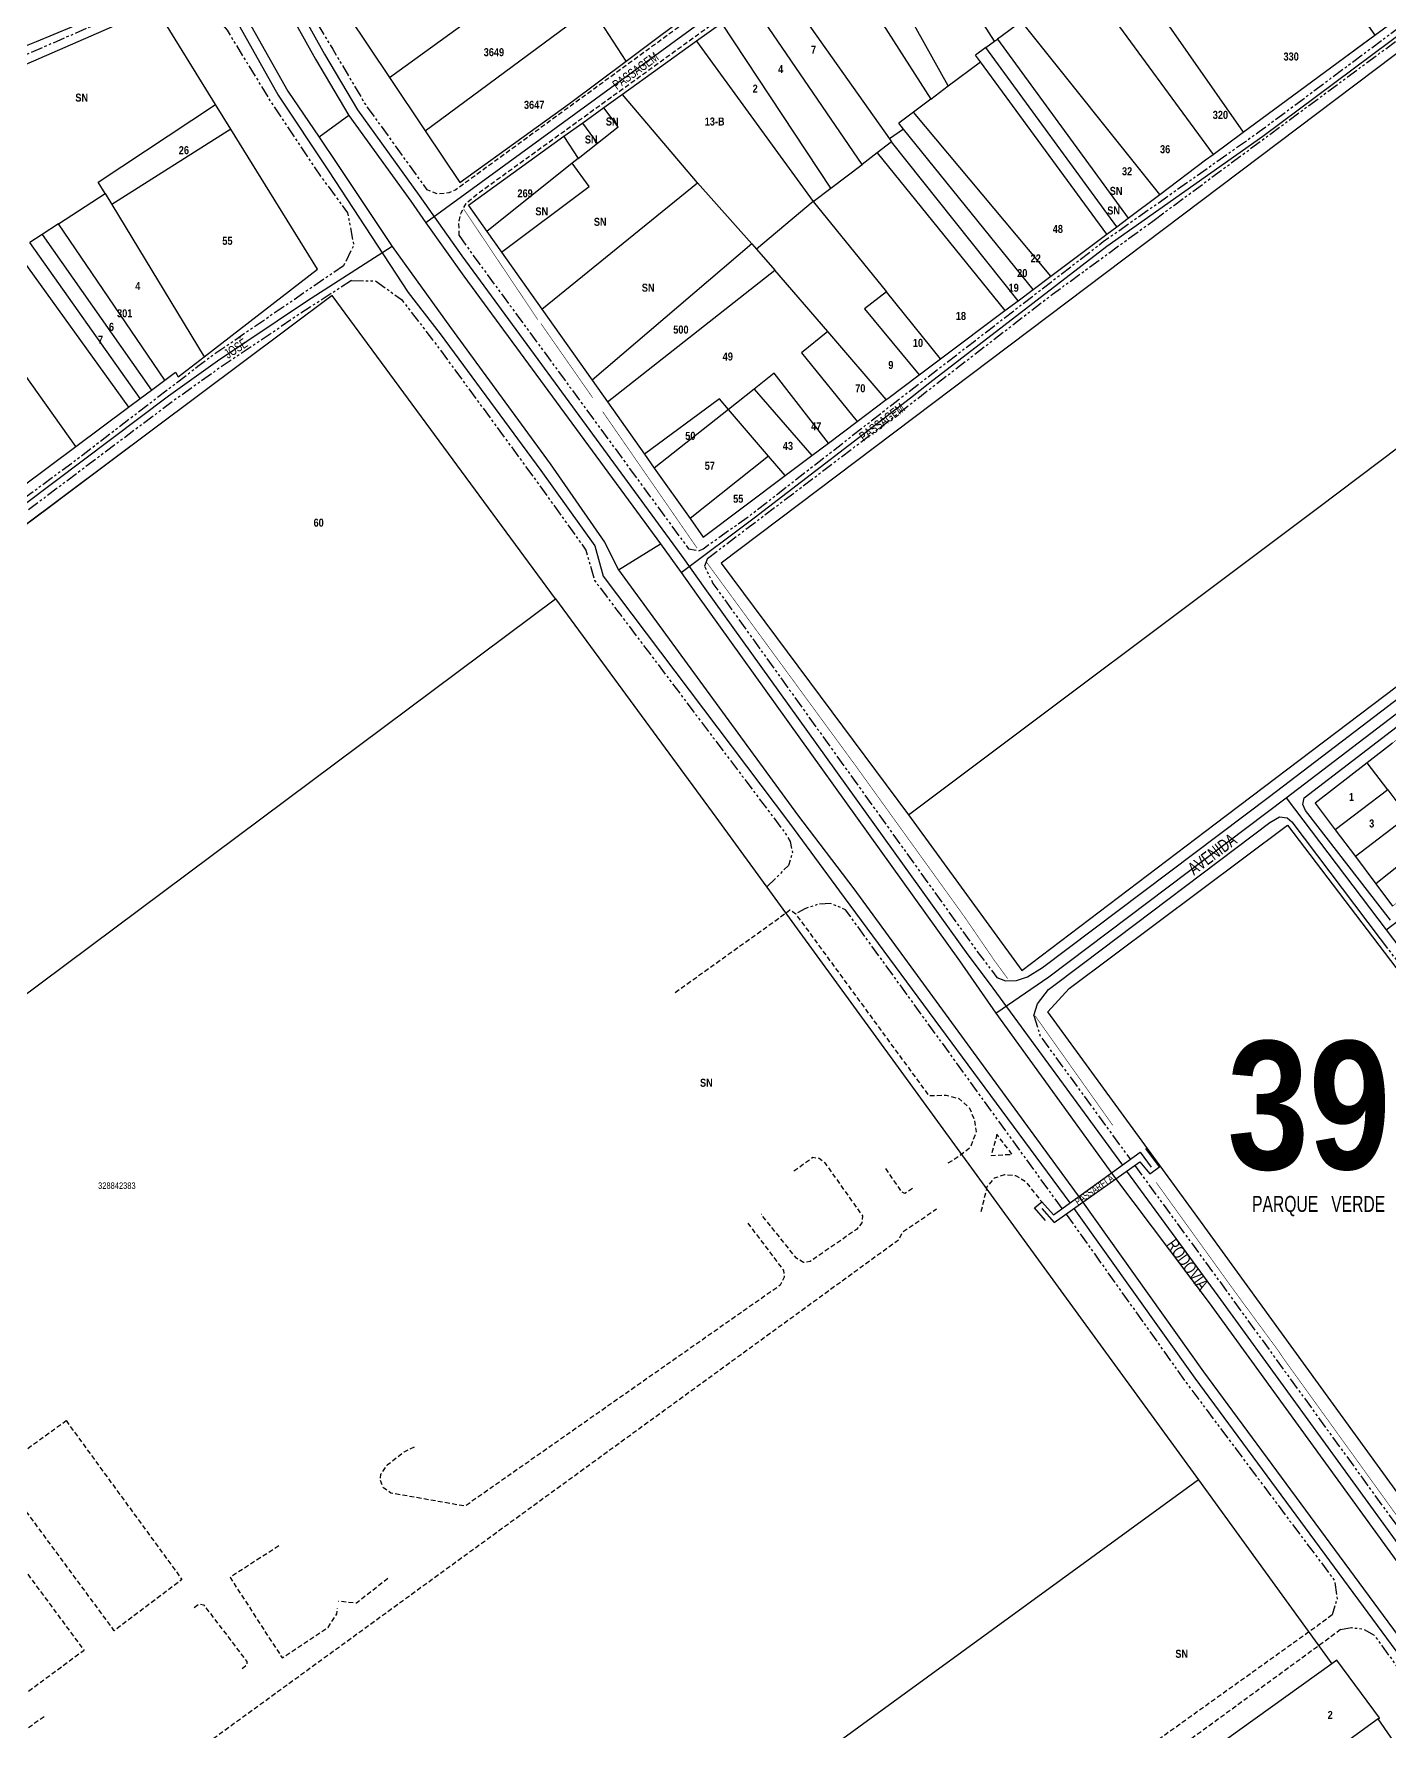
# Model space of a CAD drawing. Extents: x 204381 to 207261, y 4847713 to 4851061.
# Drawn here: x 205221 to 205645, y 4849243 to 4849773 of the extents above; entities that cross this region are included whole.
import ezdxf
from ezdxf.enums import TextEntityAlignment as Align

# ---------------------------------------------------------------- set-up
doc = ezdxf.new("R2010")
doc.units = 0
doc.header["$LTSCALE"] = 1.5
doc.header["$MEASUREMENT"] = 0
doc.linetypes.add('PHANTOMX2', pattern=[5, 2.5, -0.5, 0.5, -0.5, 0.5, -0.5])
doc.linetypes.add('TRACO_15', pattern=[3, 2, -1])
for name, color, linetype in [('CD-MALHA-LOTES', 40, 'CONTINUOUS'), ('CD_TXT_QUADRA', 7, 'CONTINUOUS'), ('HD-VALAS-DRENOS', 170, 'CONTINUOUS'), ('LM-TXT-LSF', 7, 'CONTINUOUS'), ('RU-QUADRAS', 210, 'CONTINUOUS'), ('SV-EIXO-ROD-ESTR', 7, 'CONTINUOUS'), ('SV-EIXO-RUA-N-PAV', 6, 'CONTINUOUS'), ('SV-EIXO-RUA-PAV', 20, 'CONTINUOUS'), ('SV-EST-MUNIC-PAV', 1, 'CONTINUOUS'), ('SV-PASSARELAS', 20, 'CONTINUOUS'), ('SV-RUA-NAO-PAV-S-GUIA-C-GUIA', 7, 'PHANTOMX2'), ('SV-RUA-PAVIM-S-GUIA-C-GUIA', 7, 'CONTINUOUS'), ('SV-TXT-MUNIC-PAV', 7, 'CONTINUOUS'), ('SV-TXT-PASSARELA', 7, 'CONTINUOUS'), ('SV-TXT-RUA-N-PAV-S-GUIA-C-GUIA', 7, 'CONTINUOUS'), ('SV-TXT-RUA-PAV-S-GUIA-C-GUIA', 7, 'CONTINUOUS'), ('Th_NmrPort', 7, 'CONTINUOUS')]:
    doc.layers.add(name, color=color, linetype=linetype)
doc.styles.add('ARIAL', font='ARIAL.TTF')
doc.styles.get("Standard").update_dxf_attribs({"font": 'swisscbo.ttf'})

msp = doc.modelspace()

# ---------------------------------------------------------------- linework, layer by layer
at = {"layer": 'CD-MALHA-LOTES'}
for points in [[(205816.51, 4849896.89), (205796.2, 4849879.49), (205436, 4849607.64), (205494.51, 4849528.96)], [(205494.51, 4849528.96), (205622.23, 4849624.75), (205796.26, 4849755.93), (205882.71, 4849820.29)]]:
    msp.add_lwpolyline(points, dxfattribs=at)
at = {"layer": 'CD-MALHA-LOTES', "linetype": 'Continuous'}
for points in [[(205601.05, 4849828.3), (205640.17, 4849772.47)], [(205506.92, 4849756.68), (205478.89, 4849806.98)], [(205306.59, 4849797.93), (205332.42, 4849759.35)], [(205470.52, 4849800.97), (205501.48, 4849752.58)], [(205332.42, 4849759.35), (205384.79, 4849797.35)], [(205453.97, 4849789.08), (205488.58, 4849740.13)], [(205564.67, 4849791.43), (205599.07, 4849742.18)], [(205406.31, 4849764.39), (205430.42, 4849782.39)], [(205480.01, 4849732.16), (205445.36, 4849782.88)], [(205554.35, 4849783.32), (205589.65, 4849735.25)], [(205343.6, 4849742.64), (205395.46, 4849781.01)], [(205406.31, 4849764.39), (205395.46, 4849781.01)], [(205436.21, 4849776.31), (205428.32, 4849770.64)], [(205470.24, 4849724.73), (205436.21, 4849776.31)], [(205521.41, 4849770.66), (205514.68, 4849781.01)], [(205529.83, 4849776.8), (205522.32, 4849771.32)], [(205572.97, 4849722.77), (205529.83, 4849776.8)], [(205521.41, 4849770.66), (205522.32, 4849771.32)], [(205522.32, 4849771.32), (205563.13, 4849715.39)], [(205599.07, 4849742.18), (205640.17, 4849772.47)], [(205428.32, 4849770.64), (205405.21, 4849754.02)], [(205428.32, 4849770.64), (205464.77, 4849720.57)], [(205518.66, 4849768.66), (205515.44, 4849766.31)], [(205516.96, 4849764.23), (205515.44, 4849766.31)], [(205518.66, 4849768.66), (205521.41, 4849770.66)], [(205559.54, 4849712.69), (205518.66, 4849768.66)], [(205506.92, 4849756.68), (205516.96, 4849764.23)], [(205556.47, 4849710.39), (205516.96, 4849764.23)], [(205332.42, 4849759.35), (205343.6, 4849742.64)], [(205501.48, 4849752.58), (205506.92, 4849756.68)], [(205241.47, 4849726.59), (205278.11, 4849750.85)], [(205282.88, 4849743.14), (205278.11, 4849750.85)], [(205399.33, 4849749.79), (205392.77, 4849745.07)], [(205405.21, 4849754.02), (205399.33, 4849749.79)], [(205428.64, 4849726.44), (205405.21, 4849754.02)], [(205501.48, 4849752.58), (205496.06, 4849748.51)], [(205392.77, 4849745.07), (205386.89, 4849740.84)], [(205397.35, 4849738.75), (205392.77, 4849745.07)], [(205496.06, 4849748.51), (205491.49, 4849745.07)], [(205492.99, 4849743.21), (205491.49, 4849745.07)], [(205539.01, 4849697.29), (205496.06, 4849748.51)], [(205282.88, 4849743.14), (205245.69, 4849719.62)], [(205309.92, 4849699.38), (205282.88, 4849743.14)], [(205343.6, 4849742.64), (205354.37, 4849726.55)], [(205386.89, 4849740.84), (205357.06, 4849719.36)], [(205386.89, 4849740.84), (205391.34, 4849733.97)], [(205489.25, 4849739.18), (205484.71, 4849735.73)], [(205492.99, 4849743.21), (205488.58, 4849740.13)], [(205488.58, 4849740.13), (205489.25, 4849739.18)], [(205533.42, 4849693.1), (205492.99, 4849743.21)], [(205589.65, 4849735.25), (205599.07, 4849742.18)], [(205391.34, 4849733.97), (205389.51, 4849732.51)], [(205391.34, 4849733.97), (205397.35, 4849738.75)], [(205484.71, 4849735.73), (205480.01, 4849732.16)], [(205484.71, 4849735.73), (205524.6, 4849686.49)], [(205389.51, 4849732.51), (205362.8, 4849711.24)], [(205394.81, 4849725.25), (205389.51, 4849732.51)], [(205470.24, 4849724.73), (205480.01, 4849732.16)], [(205243.63, 4849723.02), (205241.47, 4849726.59)], [(205367.42, 4849704.72), (205394.81, 4849725.25)], [(205380.01, 4849686.92), (205428.64, 4849726.44)], [(205445.57, 4849707.3), (205428.64, 4849726.44)], [(205464.77, 4849720.57), (205470.24, 4849724.73)], [(205229.01, 4849713.59), (205243.63, 4849723.02)], [(205243.63, 4849723.02), (205245.69, 4849719.62)], [(205245.69, 4849719.62), (205274.49, 4849672.07)], [(205357.06, 4849719.36), (205362.8, 4849711.24)], [(205464.77, 4849720.57), (205446.99, 4849705.7)], [(205464.77, 4849720.57), (205487.6, 4849692.35)], [(205563.13, 4849715.39), (205572.97, 4849722.77)], [(205229.01, 4849713.59), (205223.93, 4849710.31)], [(205262.2, 4849664.71), (205229.01, 4849713.59)], [(205556.47, 4849710.39), (205559.54, 4849712.69)], [(205559.54, 4849712.69), (205563.13, 4849715.39)], [(205223.93, 4849710.31), (205220.05, 4849707.8)], [(205254.57, 4849659.03), (205220.05, 4849707.8)], [(205223.93, 4849710.31), (205258.09, 4849661.65)], [(205362.8, 4849711.24), (205367.42, 4849704.72)], [(205539.01, 4849697.29), (205556.47, 4849710.39)], [(205215.86, 4849705.1), (205250.93, 4849656.31)], [(205367.42, 4849704.72), (205380.01, 4849686.92)], [(205445.57, 4849707.3), (205395.69, 4849664.75)], [(205445.57, 4849707.3), (205446.99, 4849705.7)], [(205446.99, 4849705.7), (205452.78, 4849699.12)], [(205234.45, 4849644.04), (205194.9, 4849699.6)], [(205274.49, 4849672.07), (205309.92, 4849699.38)], [(205400.5, 4849657.95), (205452.78, 4849699.12)], [(205469.29, 4849679.94), (205452.78, 4849699.12)], [(205533.42, 4849693.1), (205539.01, 4849697.29)], [(205504.53, 4849671.43), (205487.6, 4849692.35)], [(205528.73, 4849689.58), (205533.42, 4849693.1)], [(205314.48, 4849691.23), (205175.12, 4849587.01)], [(205384.29, 4849596.5), (205314.48, 4849691.23)], [(205380.01, 4849686.92), (205395.69, 4849664.75)], [(205504.53, 4849671.43), (205524.6, 4849686.49)], [(205524.6, 4849686.49), (205528.73, 4849689.58)], [(205487.54, 4849658.69), (205469.29, 4849679.94)], [(205266.41, 4849665.84), (205274.49, 4849672.07)], [(205497.85, 4849666.42), (205504.53, 4849671.43)], [(205262.2, 4849664.71), (205265.58, 4849667.23)], [(205265.58, 4849667.23), (205266.41, 4849665.84)], [(205452.57, 4849666.93), (205446.31, 4849661.97)], [(205469.5, 4849645.12), (205452.57, 4849666.93)], [(205254.57, 4849659.03), (205258.09, 4849661.65)], [(205258.09, 4849661.65), (205262.2, 4849664.71)], [(205395.69, 4849664.75), (205400.5, 4849657.95)], [(205446.31, 4849661.97), (205438.29, 4849655.63)], [(205446.31, 4849661.97), (205464.35, 4849641.26)], [(205234.45, 4849644.04), (205250.93, 4849656.31)], [(205250.93, 4849656.31), (205254.57, 4849659.03)], [(205400.5, 4849657.95), (205412.05, 4849641.62)], [(205435.49, 4849658.89), (205412.05, 4849641.62)], [(205438.29, 4849655.63), (205415.12, 4849637.29)], [(205438.29, 4849655.63), (205435.49, 4849658.89)], [(205450.8, 4849641.06), (205438.29, 4849655.63)], [(205478.49, 4849651.88), (205487.54, 4849658.69)], [(205469.5, 4849645.12), (205478.49, 4849651.88)], [(205209.66, 4849625.58), (205234.45, 4849644.04)], [(205464.35, 4849641.26), (205469.5, 4849645.12)], [(205412.05, 4849641.62), (205415.12, 4849637.29)], [(205450.8, 4849641.06), (205426.27, 4849621.52)], [(205456.01, 4849634.99), (205450.8, 4849641.06)], [(205456.01, 4849634.99), (205464.35, 4849641.26)], [(205415.12, 4849637.29), (205426.27, 4849621.52)], [(205430.37, 4849615.72), (205456.01, 4849634.99)], [(205426.27, 4849621.52), (205430.37, 4849615.72)], [(205024.67, 4849328.06), (205384.29, 4849596.5)], [(205384.29, 4849596.5), (205434.35, 4849528.23)], [(205590.3, 4849526.14), (205650.7, 4849571.91)], [(205645.71, 4849551.37), (205637.78, 4849545.25)], [(205637.78, 4849545.25), (205621.48, 4849532.67)], [(205644.19, 4849536.8), (205637.78, 4849545.25)], [(205621.48, 4849532.67), (205627.79, 4849524.29)], [(205644.19, 4849536.8), (205627.79, 4849524.29)], [(205644.19, 4849536.8), (205650.51, 4849528.49)], [(205434.35, 4849528.23), (205585.13, 4849321.25)], [(205494.51, 4849528.96), (205529.91, 4849480.36)], [(205650.51, 4849528.49), (205634.07, 4849515.95)], [(205529.91, 4849480.36), (205590.3, 4849526.14)], [(205544.7, 4849474.78), (205612.85, 4849525.8)], [(205612.85, 4849525.8), (205652.04, 4849474.36)], [(205627.79, 4849524.29), (205634.07, 4849515.95)], [(205656.66, 4849520.4), (205640.45, 4849507.48)], [(205634.07, 4849515.95), (205640.45, 4849507.48)], [(205640.45, 4849507.48), (205645.71, 4849500.5)], [(205537.99, 4849467.48), (205544.7, 4849474.78)], [(205584.84, 4849403.26), (205537.99, 4849467.48)], [(205630.22, 4849340.68), (205584.84, 4849403.26)], [(205675.61, 4849278.11), (205630.22, 4849340.68)], [(205585.13, 4849321.25), (205297.84, 4849112.09)], [(205585.13, 4849321.25), (205626.68, 4849263.83)], [(205626.68, 4849263.83), (205570, 4849223.14)], [(205628.27, 4849264.98), (205626.68, 4849263.83)], [(205641.62, 4849246.9), (205628.27, 4849264.98)], [(205641.25, 4849246.63), (205591.01, 4849210.18)], [(205641.25, 4849246.63), (205641.62, 4849246.9)], [(205654.05, 4849228.09), (205641.25, 4849246.63)]]:
    msp.add_lwpolyline(points, dxfattribs=at)
at = {"layer": 'CD-MALHA-LOTES', "linetype": 'Continuous', "flags": 128}
for points in [[(205640.17, 4849772.47), (205664.54, 4849790.43), (205671.44, 4849795.37)], [(205278.11, 4849750.85), (205259.46, 4849781.03), (205194.38, 4849752.79)], [(205354.37, 4849726.55), (205388.65, 4849751.21), (205406.31, 4849764.39)], [(205397.35, 4849738.75), (205403.85, 4849743.93), (205399.33, 4849749.79)], [(205528.73, 4849689.58), (205489.25, 4849739.18)], [(205572.97, 4849722.77), (205587.32, 4849733.53), (205589.65, 4849735.25)], [(205487.6, 4849692.35), (205480.73, 4849687.08), (205497.85, 4849666.42)], [(205469.29, 4849679.94), (205461.08, 4849673.25), (205478.49, 4849651.88)], [(205487.54, 4849658.69), (205488.04, 4849659.06), (205497.85, 4849666.42)]]:
    msp.add_lwpolyline(points, dxfattribs=at)
at = {"layer": 'HD-VALAS-DRENOS', "const_width": 0.18, "flags": 128}
for points in [[(205378.75, 4849683.64), (205355.56, 4849718.24)], [(205395.86, 4849659.29), (205379.7, 4849682.45)], [(205428.5, 4849612.29), (205399, 4849654.92)], [(205431.5, 4849607.81), (205477.81, 4849544.58), (205511.95, 4849497.2), (205521.35, 4849483.48), (205525.49, 4849477.83)], [(205534.05, 4849466.23), (205534.51, 4849465.57), (205558.34, 4849431.97)], [(205571.85, 4849414.2), (205595.7, 4849381.1), (205598.9, 4849376.71), (205610.04, 4849361.57), (205611.76, 4849359), (205659.49, 4849292.8), (205662.6, 4849288.46), (205740.54, 4849181.2)]]:
    msp.add_lwpolyline(points, dxfattribs=at)
at = {"layer": 'RU-QUADRAS', "color": 6, "linetype": 'Continuous', "const_width": 0.18}
for points in [[(205306.59, 4849797.93), (205308.57, 4849802.47), (205310.29, 4849804.2), (205318.65, 4849810.83), (205344.77, 4849829.67), (205494.02, 4849941.22), (205507.19, 4849941.66), (205612.3, 4849926.93), (205617.05, 4849925.2), (205622.24, 4849916.59), (205521.18, 4849849.72), (205388.65, 4849751.21), (205354.37, 4849726.55)], [(205621.48, 4849532.67), (205693.61, 4849588.61), (205718.2, 4849555.19), (205645.71, 4849500.5)]]:
    msp.add_lwpolyline(points, close=True, dxfattribs=at)
for points in [[(205357.06, 4849719.36), (205484.93, 4849811.32, -0.007406), (205590.79, 4849885.24), (205643.31, 4849923.46), (205796.27, 4849900.23), (205808.76, 4849898.15), (205809.5, 4849896.86), (205809.25, 4849895.52), (205796.27, 4849887.46), (205735.46, 4849841.24, 0.00668), (205587.32, 4849733.53), (205430.37, 4849615.72)], [(205436, 4849607.64), (205796.2, 4849879.49), (205816.51, 4849896.89), (205955.43, 4849875.97), (205908.58, 4849840.66), (205914.56, 4849833.1), (205966.28, 4849874.83), (206022.31, 4849866.88), (206025.59, 4849847.86), (206020.86, 4849848.21), (206008.29, 4849845.33), (205919.02, 4849776.35), (205884.69, 4849821.77), (205796.26, 4849755.93, -0.001207), (205494.51, 4849528.96)], [(205494.51, 4849528.96, 0.001207), (205796.26, 4849755.93), (205884.69, 4849821.77), (205919.02, 4849776.35, 0.002216), (205650.7, 4849571.91), (205529.91, 4849480.36)], [(205537.99, 4849467.48), (205544.7, 4849474.78), (205612.85, 4849525.8, 0.002531), (205798.55, 4849283), (205878.5, 4849344.7), (206109.27, 4849519.79, 0.004511), (206245.71, 4849624.8), (206242.62, 4849628.94), (206239.81, 4849626.9), (206213.1, 4849662.68), (206220.86, 4849668.19), (206262.61, 4849611.25), (206258.41, 4849607.8), (205962.15, 4849383.44), (205796.25, 4849256.73), (205727.34, 4849205.75), (205675.61, 4849278.11)], [(205399, 4849098.7), (205455.52, 4849138.96, -0.003324), (205628.27, 4849264.98), (205641.62, 4849246.9), (205641.18, 4849246.74), (205654.05, 4849228.09), (205605.3, 4849190.79), (205600.67, 4849197.08), (205592.46, 4849190.94), (205594.24, 4849188.39), (205422.3, 4849066.04)]]:
    msp.add_lwpolyline(points, format="xyb", close=True, dxfattribs=at)
msp.add_lwpolyline([(205174.23, 4849744.04), (205259.46, 4849781.03), (205309.92, 4849699.38), (205266.41, 4849665.84), (205265.58, 4849667.23), (205164.07, 4849591.43)], dxfattribs=at)
msp.add_lwpolyline([(205043.9, 4849490.04, 0.003495), (205314.48, 4849691.23, -0.002599), (205626.68, 4849263.83, 0.003316), (205455.52, 4849138.96, -0.006198)], format="xyb", dxfattribs=at)
at = {"layer": 'SV-EIXO-ROD-ESTR', "flags": 128}
for points in [[(205219.89, 4849945.17), (205224.53, 4849926.5), (205227.63, 4849915.09), (205234.59, 4849892.85), (205242.91, 4849868.47), (205248.13, 4849856), (205255.67, 4849838.2), (205263.41, 4849822.15), (205279.28, 4849793.07), (205300.65, 4849755.02), (205310.44, 4849740.61), (205316.22, 4849732.1), (205333.27, 4849706.53), (205351.42, 4849681.23), (205382.57, 4849638.58), (205399.59, 4849614.2), (205403.89, 4849605.49), (205459.84, 4849529), (205477.45, 4849505.87), (205548.33, 4849408.88), (205586.65, 4849355.03), (205673.14, 4849237.65)], [(205292.22, 4849795.77), (205309.32, 4849765.02), (205319.7, 4849747.44), (205339.05, 4849720.62), (205343.76, 4849713.93), (205355.64, 4849697.24), (205417.01, 4849613.61), (205423.46, 4849604.7), (205428.25, 4849597.87), (205510.45, 4849483.38), (205521.75, 4849467.02), (205558.58, 4849416.22), (205588.37, 4849376.6), (205735.91, 4849173.23)], [(205319.7, 4849747.44), (205310.44, 4849740.61)], [(205403.89, 4849605.49), (205417.01, 4849613.61)]]:
    msp.add_lwpolyline(points, dxfattribs=at)
at = {"layer": 'SV-EIXO-RUA-N-PAV', "flags": 128}
for points in [[(205423.46, 4849604.7), (205446.34, 4849621.73), (205495.12, 4849659.29), (205501.21, 4849663.99), (205556.44, 4849706.59), (205605.15, 4849740.93), (205655.89, 4849778.76), (205718.98, 4849825.29), (205796.42, 4849884.19)], [(205279.28, 4849793.07), (205253.56, 4849784.5), (205233.07, 4849774.98), (205222.08, 4849770.43), (205200.64, 4849761.85)], [(205333.27, 4849706.53), (205306.49, 4849689.3), (205278.7, 4849670.67), (205263.44, 4849659.78), (205191.64, 4849605.78), (205149.47, 4849572.65), (205092.73, 4849529.4), (205059.38, 4849504.53), (205032.62, 4849483.74)], [(205643.72, 4849493.09), (205724.5, 4849554.74)], [(205612.48, 4849534.32), (205643.72, 4849493.09), (205674.07, 4849453.04), (205683.3, 4849440.87), (205705.22, 4849412.08), (205736.58, 4849370.9), (205753.95, 4849348.08), (205760.4, 4849339.46), (205766.84, 4849330.86), (205796.35, 4849291.37)]]:
    msp.add_lwpolyline(points, dxfattribs=at)
at = {"layer": 'SV-EIXO-RUA-PAV', "flags": 128}
for points in [[(205643.41, 4850027.26), (205638.3, 4849980.73), (205632.58, 4849928.75), (205624.96, 4849915.53), (205619.88, 4849911.45), (205519.6, 4849843.54), (205443.62, 4849786.79), (205343.76, 4849713.93)], [(205521.75, 4849467.02), (205538.31, 4849478.4), (205612.48, 4849534.32), (205693.6, 4849596.26), (205733.15, 4849626.33), (205783.38, 4849664.64), (205796.25, 4849674.71)]]:
    msp.add_lwpolyline(points, dxfattribs=at)
at = {"layer": 'SV-EST-MUNIC-PAV', "flags": 128}
for points in [[(205221.25, 4849926.13), (205224.05, 4849915), (205231.37, 4849891.66), (205239.8, 4849867.04), (205244.52, 4849854.59), (205252.44, 4849837.28), (205260.34, 4849820.36), (205297.62, 4849753.76), (205313.35, 4849730.18), (205338.29, 4849692.11), (205348.29, 4849679.22), (205379.64, 4849636.5), (205396.5, 4849613), (205399.19, 4849603.55), (205457.33, 4849526.42), (205474.42, 4849503.22), (205544.92, 4849407.78)], [(205284.71, 4849815.87), (205312.1, 4849766.61), (205322.38, 4849749.19), (205341.66, 4849722.48), (205354.97, 4849703.58), (205377.57, 4849672.78), (205424.07, 4849609.41), (205430.87, 4849599.73), (205513.03, 4849485.27), (205519.7, 4849476.41), (205561.38, 4849419.61)], [(205784.03, 4849112.05), (205778.46, 4849119.63), (205736.45, 4849178.64), (205591.27, 4849378.71), (205562.73, 4849417.74)], [(205546.2, 4849406.02), (205583.92, 4849353.05), (205673.84, 4849231.02), (205704.52, 4849188.56), (205724.96, 4849160.74), (205758.73, 4849113.82), (205759.94, 4849112.08)]]:
    msp.add_lwpolyline(points, dxfattribs=at)
at = {"layer": 'SV-EST-MUNIC-PAV', "linetype": 'PHANTOMX2', "flags": 128}
for points in [[(205307.64, 4849803.12), (205305.06, 4849799.57), (205303.26, 4849795.17), (205303.43, 4849789.65), (205305.43, 4849783.43), (205314.67, 4849768.15), (205324.89, 4849750.84), (205344.09, 4849724.23)], [(205267.99, 4849783.35), (205273.6, 4849781.33), (205278.35, 4849777.99), (205281.68, 4849774.04), (205295.09, 4849752.14), (205310.9, 4849728.45), (205319.3, 4849717.06), (205321.24, 4849706.93), (205318.08, 4849700.51)], [(205354.15, 4849709.95), (205357.4, 4849705.33), (205384.33, 4849668.64), (205425.79, 4849612.13), (205428.99, 4849611.49)], [(205320.5, 4849695.84), (205328.02, 4849695.8), (205336.19, 4849689.93), (205345.89, 4849677.41), (205377.21, 4849634.74), (205393.76, 4849611.68), (205396.46, 4849602.19), (205456.01, 4849523.28), (205457.59, 4849520.7), (205458.26, 4849517.21), (205457, 4849513.17), (205450.23, 4849506.43)], [(205431.76, 4849609.11), (205430.79, 4849606.68), (205433.45, 4849601.27), (205515.44, 4849487.05), (205522.1, 4849478.22)], [(205542.49, 4849406.02), (205474.85, 4849499.36), (205470.28, 4849501.28), (205466.47, 4849501.09), (205462.36, 4849499.75), (205459.29, 4849498.03)], [(205533.62, 4849466.28), (205535.7, 4849459.8), (205563.8, 4849421.38)], [(205565.15, 4849419.51), (205593.69, 4849380.47), (205738.88, 4849180.41)], [(205543.75, 4849404.28), (205581.5, 4849351.28), (205627.63, 4849289.75), (205628.38, 4849284.14), (205626.82, 4849279.1)], [(205629.47, 4849274.51), (205632.88, 4849275.12), (205636.57, 4849274.67), (205639.97, 4849272.78), (205665.18, 4849237.89)]]:
    msp.add_lwpolyline(points, dxfattribs=at)
at = {"layer": 'SV-PASSARELAS', "flags": 128}
for points in [[(205537.29, 4849402.3), (205533.9, 4849406.21), (205536.11, 4849408.11), (205539.82, 4849404.09), (205566.89, 4849423.61), (205570.3, 4849418.92)], [(205536.18, 4849406.01), (205540.01, 4849401.62), (205566.77, 4849420.66), (205569.86, 4849416.87), (205572.89, 4849419.09), (205568.62, 4849424.75)]]:
    msp.add_lwpolyline(points, dxfattribs=at)
at = {"layer": 'SV-RUA-NAO-PAV-S-GUIA-C-GUIA', "flags": 128}
for points in [[(205428.99, 4849611.49), (205430.34, 4849612.08), (205445.34, 4849622.77), (205494.01, 4849660.73), (205503.77, 4849668.26), (205555.36, 4849708.05), (205604.08, 4849742.4), (205654.8, 4849780.22), (205717.89, 4849826.74), (205796.26, 4849886.33)], [(205571.21, 4849714.77), (205796.26, 4849881.27)], [(205199.77, 4849758.6), (205217.8, 4849765.97), (205246, 4849778.24), (205255.48, 4849781.91), (205263.04, 4849783.39), (205267.99, 4849783.35)], [(205431.76, 4849609.11), (205482.07, 4849647.24), (205509.25, 4849668.24), (205539.5, 4849691.61), (205571.21, 4849714.77)], [(205318.08, 4849700.51), (205276.56, 4849672.03), (205272.59, 4849668.99), (205234.65, 4849639.86), (205197.89, 4849612.74), (205165.36, 4849588.27), (205127.14, 4849559.71), (205086.94, 4849529.02), (205064.65, 4849513.95), (205041.26, 4849494.48), (205029.97, 4849485.15)], [(205320.5, 4849695.84), (205307.63, 4849687.57), (205279.88, 4849668.97), (205264.67, 4849658.1), (205192.91, 4849604.13), (205150.74, 4849571.01), (205093.98, 4849527.74), (205060.64, 4849502.88), (205033.89, 4849482.1), (205029.97, 4849485.15)], [(205641.85, 4849490.26), (205680.6, 4849439.13), (205751.24, 4849346.35), (205762.95, 4849330.76), (205796.25, 4849286.44)]]:
    msp.add_lwpolyline(points, dxfattribs=at)
at = {"layer": 'SV-RUA-PAVIM-S-GUIA-C-GUIA', "linetype": 'TRACO_15', "ltscale": 0.5, "flags": 128}
for points in [[(205619.94, 4849925.32), (205621.82, 4849922.7), (205622.84, 4849919.33), (205622.37, 4849916.93), (205618.79, 4849913.46), (205517.98, 4849845.83), (205441.96, 4849789.05), (205353.12, 4849724.23), (205350.91, 4849723.23), (205347.43, 4849722.87), (205344.09, 4849724.23)], [(205354.15, 4849709.95), (205354.12, 4849713.95), (205354.76, 4849717.04), (205356.33, 4849719.98), (205359.51, 4849722.7), (205434.2, 4849776.69), (205513.34, 4849835.35), (205591.48, 4849888.89), (205617.46, 4849906.71), (205632.06, 4849918.34), (205635.52, 4849920.81), (205638.49, 4849922.79)], [(205421.66, 4849473.52), (205454.18, 4849496.84), (205457.49, 4849499.35), (205459.29, 4849498.03), (205500.82, 4849441.33), (205502.54, 4849441.33), (205506.24, 4849441.42), (205510.21, 4849440.4), (205513.39, 4849437.62), (205515.11, 4849433.79), (205515.64, 4849429.95), (205513.73, 4849425), (205510.63, 4849422.53), (205506.73, 4849420.09)], [(205458.72, 4849417.77), (205464.65, 4849422.04), (205466.6, 4849421.77), (205468.38, 4849420.3), (205480.1, 4849403.75), (205479.98, 4849401.56), (205478.25, 4849399.46), (205463.77, 4849389.47), (205461.71, 4849389.19), (205459.53, 4849390.51), (205448.54, 4849404.19)], [(205495.73, 4849412.24), (205493.37, 4849410.69), (205492.47, 4849411.12), (205487.42, 4849418.52)], [(205517.24, 4849405.14), (205519.12, 4849412.93), (205521.4, 4849415.61), (205524.65, 4849416.61), (205527.97, 4849416.31), (205530.99, 4849414.55), (205536.11, 4849408.11)], [(205157.31, 4849153.09), (205491.67, 4849396.47), (205492.54, 4849398.56), (205503.22, 4849405.9)], [(205444.31, 4849401.46), (205455.49, 4849386.65), (205455.67, 4849384.6), (205454.44, 4849382.06), (205356.04, 4849313.07), (205332.85, 4849317.13), (205330.57, 4849318.76), (205329.59, 4849321.07), (205329.76, 4849323.07), (205331.69, 4849325.95), (205336.98, 4849330), (205340.39, 4849331.71)], [(205204.86, 4849278.31), (205200.64, 4849275.09), (205216.91, 4849253.24), (205237.03, 4849268.12), (205200.75, 4849317.21), (205180.79, 4849302.69), (205197.25, 4849280.38), (205201.1, 4849283.48)], [(205297.85, 4849300.65), (205282.61, 4849290.8), (205298.88, 4849265.65), (205313.27, 4849275.2), (205315.97, 4849279.47), (205316.18, 4849281.12)], [(205331.88, 4849290.51), (205322.1, 4849282.71), (205316.53, 4849283.33)], [(205224.55, 4849247.3), (205204.56, 4849233.15), (205170.42, 4849279.5), (205099.07, 4849228.49)], [(205271.46, 4849281.42), (205272.93, 4849282.49), (205274.33, 4849282.28), (205287.83, 4849264.57), (205287.87, 4849263.57), (205286.1, 4849261.93)], [(205626.82, 4849279.1), (205622.39, 4849275.79), (205554.02, 4849226.84), (205557.47, 4849221.85)], [(205629.47, 4849274.51), (205621.01, 4849268.25), (205557.47, 4849221.85)]]:
    msp.add_lwpolyline(points, dxfattribs=at)
at = {"layer": 'SV-RUA-PAVIM-S-GUIA-C-GUIA', "flags": 128}
for points in [[(205522.1, 4849478.22), (205524.78, 4849477.14), (205528.24, 4849477.27), (205531.69, 4849478.41), (205536.37, 4849481.26), (205607.28, 4849534.69), (205687.06, 4849595.63), (205769.21, 4849658.09), (205781.27, 4849667.38), (205796.25, 4849678.91)], [(205645.01, 4849496.13), (205618.48, 4849530.31), (205617.66, 4849532.23), (205618.12, 4849534.32), (205689.19, 4849588.9), (205691.51, 4849590.57), (205694.6, 4849590.09)], [(205533.62, 4849466.28), (205534.85, 4849469.97), (205538.2, 4849474.44), (205549.18, 4849482.63), (205607.35, 4849526.58), (205610.41, 4849528.35), (205612.76, 4849528.02), (205614.19, 4849526.76), (205641.85, 4849490.26)]]:
    msp.add_lwpolyline(points, dxfattribs=at)
at = {"layer": 'SV-RUA-PAVIM-S-GUIA-C-GUIA', "linetype": 'TRACO_15', "ltscale": 0.5, "flags": 128}
for points in [[(205522.14, 4849429.22), (205520.32, 4849422.63), (205526.87, 4849422.96)], [(205231.39, 4849339.77), (205267.61, 4849290.12), (205246.46, 4849274.17), (205209.64, 4849324.05)]]:
    msp.add_lwpolyline(points, close=True, dxfattribs=at)

# ---------------------------------------------------------------- texts
at = {"layer": 'CD_TXT_QUADRA', "color": 7, "linetype": 'Continuous', "style": 'ARIAL', "width": 0.7}
msp.add_text('328842383', height=2, dxfattribs=at).set_placement((205247.27, 4849413.17), align=Align.MIDDLE)
at = {"layer": 'LM-TXT-LSF'}
msp.add_text('39', height=40, dxfattribs=at).set_placement((205594.08, 4849418.31))
at = {"layer": 'LM-TXT-LSF', "style": 'ARIAL', "width": 0.7}
msp.add_text('PARQUE   VERDE', height=5, dxfattribs=at).set_placement((205601.82, 4849404.97))
at = {"layer": 'SV-TXT-MUNIC-PAV', "style": 'ARIAL', "width": 0.7}
msp.add_text('RODOVIA', height=4, rotation=306, dxfattribs=at).set_placement((205574.78, 4849394.65))
at = {"layer": 'SV-TXT-PASSARELA', "style": 'ARIAL', "width": 0.7}
msp.add_text('PASSARELA', height=2.4, rotation=35, dxfattribs=at).set_placement((205547.48, 4849406.9))
at = {"layer": 'SV-TXT-RUA-N-PAV-S-GUIA-C-GUIA', "style": 'ARIAL', "width": 0.7}
for s, rotation, p in [('JOSÉ', 33, (205282, 4849671.34)), ('PASSAGEM', 37, (205480.54, 4849645.49))]:
    msp.add_text(s, height=3, rotation=rotation, dxfattribs=at).set_placement(p)
at = {"layer": 'SV-TXT-RUA-PAV-S-GUIA-C-GUIA', "style": 'ARIAL', "width": 0.7}
for s, height, rotation, p in [('PASSAGEM', 3, 36, (205403.46, 4849755.35)), ('AVENIDA', 4, 37, (205583.69, 4849509.96))]:
    msp.add_text(s, height=height, rotation=rotation, dxfattribs=at).set_placement(p)
at = {"layer": 'Th_NmrPort', "color": 1}
for s, p in [('3649', (205361.84, 4849767.2)), ('7', (205464.08, 4849767.99)), ('330', (205611.64, 4849765.85)), ('4', (205453.79, 4849761.91)), ('2', (205445.83, 4849755.83)), ('SN', (205234.3, 4849753.02)), ('3647', (205374.41, 4849750.77)), ('SN', (205399.98, 4849745.55)), ('13-B', (205430.86, 4849745.55)), ('320', (205589.54, 4849747.62)), ('SN', (205393.43, 4849739.94)), ('26', (205266.6, 4849736.6)), ('36', (205573.07, 4849736.9)), ('32', (205561.19, 4849730.01)), ('269', (205372.38, 4849723.11)), ('SN', (205557.36, 4849723.88)), ('SN', (205377.99, 4849717.49)), ('SN', (205556.59, 4849717.76)), ('SN', (205396.24, 4849714.22)), ('48', (205539.56, 4849712)), ('55', (205280.2, 4849708.29)), ('22', (205532.66, 4849702.81)), ('20', (205528.45, 4849698.22)), ('4', (205253, 4849694.15)), ('SN', (205411.21, 4849693.65)), ('19', (205525.76, 4849693.62)), ('301', (205247.33, 4849685.65)), ('6', (205244.78, 4849681.41)), ('500', (205421.04, 4849680.56)), ('18', (205509.29, 4849684.82)), ('7', (205241.38, 4849677.44)), ('10', (205495.88, 4849676.4)), ('49', (205436.48, 4849672.15)), ('9', (205488.21, 4849669.5)), ('70', (205477.87, 4849662.23)), ('47', (205464.08, 4849650.36)), ('50', (205424.78, 4849647.37)), ('43', (205455.26, 4849644.24)), ('57', (205430.86, 4849638.02)), ('55', (205439.75, 4849627.73)), ('60', (205308.69, 4849620.25)), ('1', (205632.07, 4849534.57)), ('3', (205638.39, 4849526.3)), ('SN', (205429.39, 4849445.31)), ('SN', (205577.85, 4849266.95)), ('2', (205625.41, 4849247.85))]:
    msp.add_text(s, height=2.5, dxfattribs=at).set_placement(p, align=Align.MIDDLE_LEFT)

doc.saveas('drawing.dxf')
